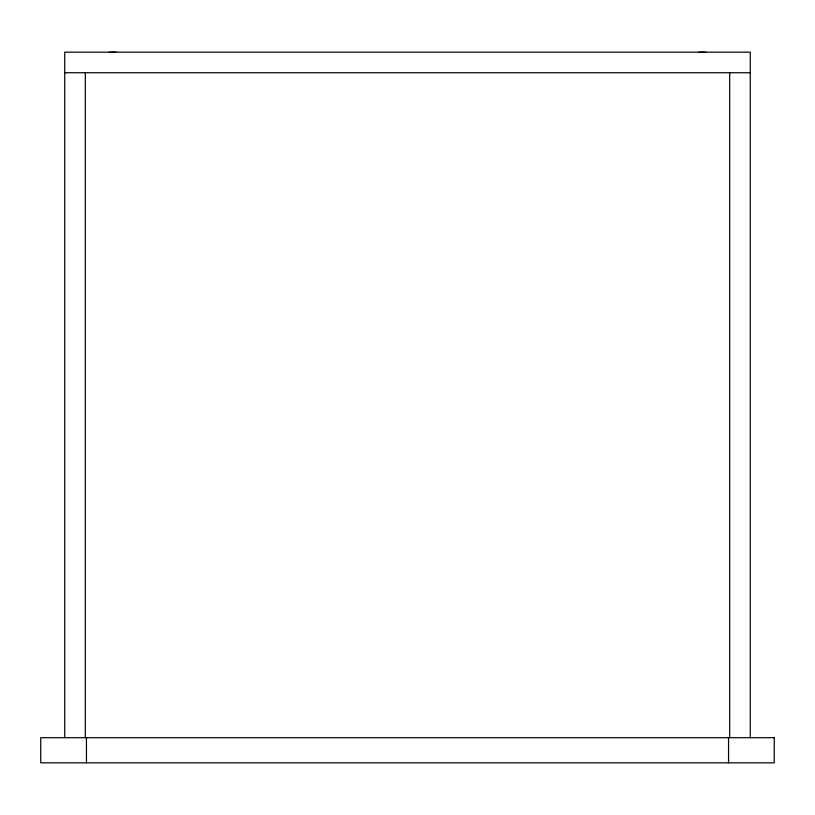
<?xml version="1.0" encoding="UTF-8"?>
<svg xmlns="http://www.w3.org/2000/svg" width="815" height="815" viewBox="0 0 815 815"><rect width="100%" height="100%" fill="white"/><g stroke="black" fill="none" stroke-linecap="round" stroke-linejoin="round"><path stroke-width="1.22" d="M64.742 72.739L750.258 72.739M750.258 737.687L750.258 52.17L64.742 52.17L64.742 737.687M729.69 72.739L729.69 737.687M728.549 737.687L728.549 762.83M86.451 737.687L86.451 762.83M85.31 72.739L85.31 737.687M109.159 52.313A45.701 45.701 0 0 1 116.3 52.313M698.7 52.313A45.701 45.701 0 0 1 705.841 52.313M774.25 737.687L40.75 737.687L40.75 762.83L774.25 762.83L774.25 737.687"/></g></svg>
